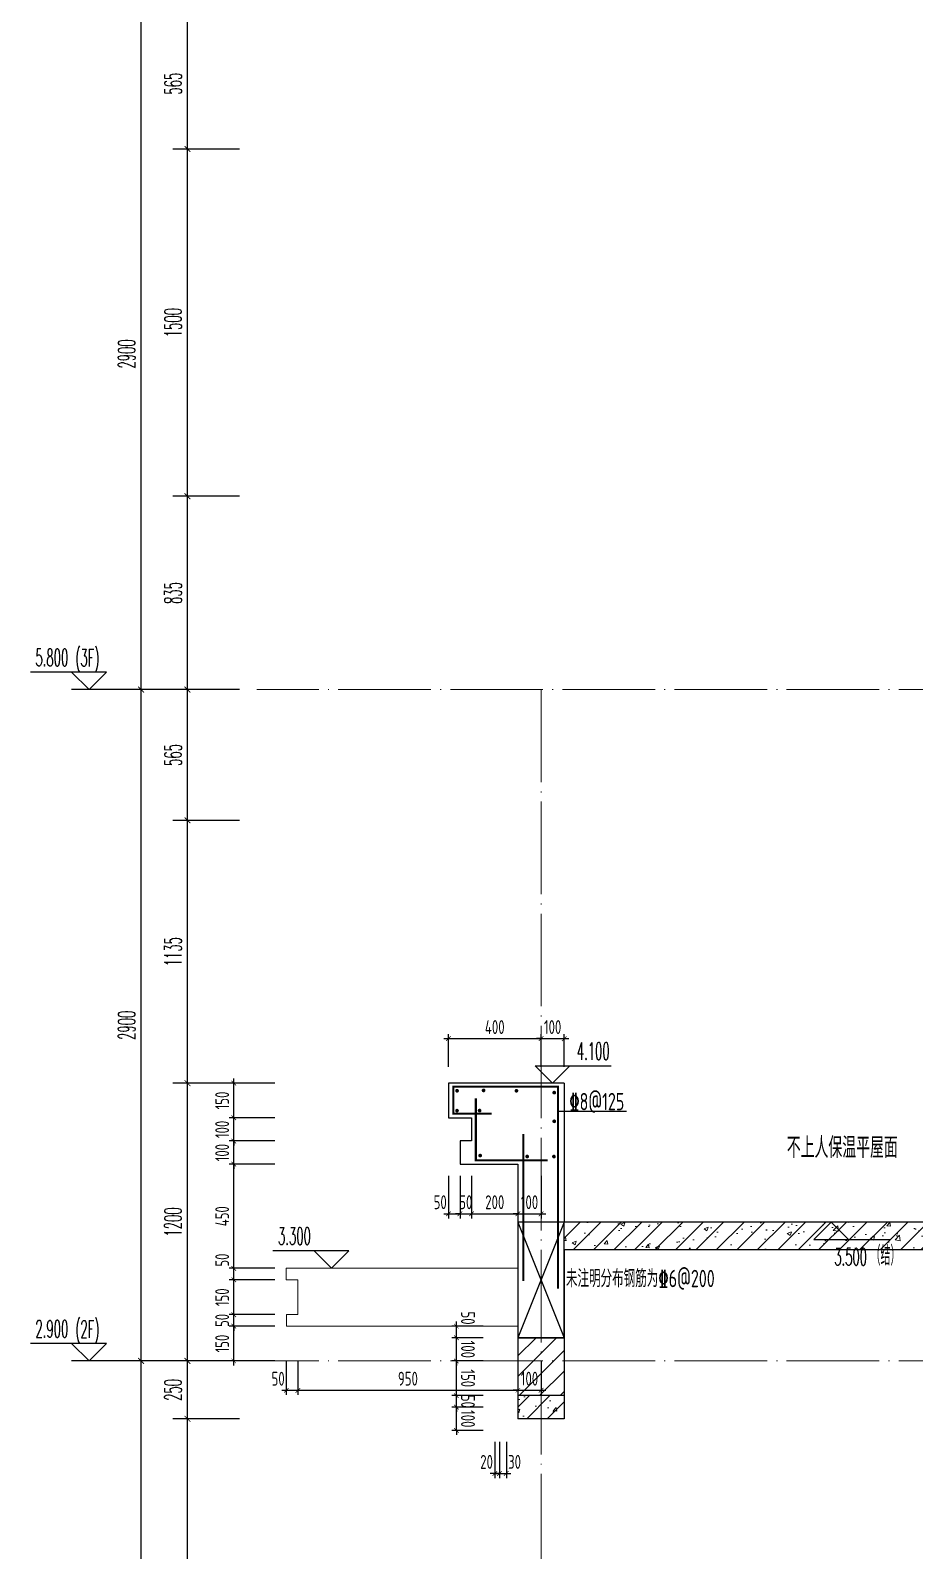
# Model space of a CAD drawing. Extents: x 826826 to 1642106, y -156213 to 399140.
# Drawn here: x 1610731 to 1614549, y 289847 to 296414 of the extents above; entities that cross this region are included whole.
import ezdxf

# ---------------------------------------------------------------- set-up
doc = ezdxf.new("R2010")
doc.units = 0
doc.header["$LTSCALE"] = 1000
doc.linetypes.add('DOTE', pattern=[2.42, 2, -0.2, 0.02, -0.2])
doc.layers.get('0').update_dxf_attribs({"linetype": 'CONTINUOUS'})
doc.layers.get('DEFPOINTS').update_dxf_attribs({"linetype": 'CONTINUOUS'})
for name, color, linetype in [('DIM', 2, 'CONTINUOUS'), ('DIM_ELEV', 3, 'CONTINUOUS'), ('PUB_DIM', 3, 'CONTINUOUS'), ('PUB_TEXT', 2, 'CONTINUOUS'), ('REIN', 6, 'CONTINUOUS'), ('S-大样-砼线', 7, 'CONTINUOUS'), ('S-引出线', 40, 'CONTINUOUS'), ('TEXT', 2, 'CONTINUOUS'), ('WALL', 5, 'CONTINUOUS')]:
    doc.layers.add(name, color=color, linetype=linetype)
for name, color, linetype, lineweight in [('DOTE', 251, 'DOTE', 9), ('PUB_HATCH', 8, 'CONTINUOUS', 9), ('立面-普通轮廓', 7, 'CONTINUOUS', 18)]:
    doc.layers.add(name, color=color, linetype=linetype, lineweight=lineweight)
doc.styles.add('_TCH_DIM', font='SIMPLEX.shx', dxfattribs={"width": 0.7, "bigfont": 'GBCBIG.shx'})
doc.styles.add('_TCH_DIM_T3', font='SIMPLEX.shx', dxfattribs={"width": 0.494118, "bigfont": 'GBCBIG.shx'})
doc.styles.add('TSSD_DIMENSION', font='Tssdeng.shx', dxfattribs={"width": 0.7, "bigfont": 'tssdchn.shx'})
doc.styles.add('TSSD_REIN', font='tssdeng.shx', dxfattribs={"width": 0.7, "height": 300, "bigfont": 'tssdchn.shx'})
doc.dimstyles.new('_TCH_ARCH&&25', dxfattribs={"dimtxt": 74.375, "dimasz": 25, "dimexe": 62.5, "dimexo": 75, "dimgap": 25, "dimtad": 1, "dimdec": 0, "dimzin": 0, "dimdsep": 46, "dimtxsty": '_TCH_DIM_T3', "dimblk": 'ARCHTICK', "dimcen": 0.09, "dimclrt": 7, "dimazin": 0, "dimtfac": 1, "dimtdec": 0, "dimtix": 1, "dimtmove": 2, "dimatfit": 3, "dimldrblk": 'ARCHTICK', "dimfxl": 0, "dimtolj": 1, "dimtzin": 0, "dimarcsym": 0})
doc.dimstyles.new('TSSD_20_20', dxfattribs={"dimtxt": 60, "dimasz": 20, "dimexe": 20, "dimexo": 50, "dimgap": 20, "dimtad": 1, "dimdec": 0, "dimzin": 0, "dimdsep": 46, "dimtxsty": 'TSSD_DIMENSION', "dimblk": 'ARCHTICK', "dimblk1": 'ARCHTICK', "dimblk2": 'ARCHTICK', "dimcen": 0, "dimdle": 20, "dimclrt": 7, "dimadec": 0, "dimazin": 0, "dimtfac": 1, "dimtdec": 0, "dimtix": 1, "dimtmove": 2, "dimatfit": 3, "dimfxl": 0, "dimtolj": 1, "dimtzin": 0, "dimarcsym": 0})
pattern_1 = [(45, (689015.794, 456209.414), (-44.194174, 44.194174), []), (50, (689015.8, 456209.41), (179.315046, -15.688034), [18.75, -206.25]), (355, (689015.8, 456209.41), (-34.687833, 188.048033), [15, -165]), (100.4514, (689030.74, 456208.1), (144.627345, 172.359886), [15.935047, -175.285528]), (46.1842, (689015.8, 456259.41), (266.81026, -41.379754), [28.125, -309.375]), (96.6356, (689038.03, 456255.97), (233.665676, 243.52947), [23.90257, -262.92825]), (351.1842, (689015.8, 456259.41), (233.66549, 243.52965), [22.5, -247.5]), (21, (689040.8, 456246.91), (149.226763, -100.654723), [18.75, -206.25]), (326, (689040.8, 456246.91), (60.828833, 181.28751), [15, -165]), (71.4514, (689053.23, 456238.53), (210.055657, 80.632624), [15.935047, -175.285528]), (37.5, (689015.794, 456209.414), (3.039964, 83.2234635), [0, -163, 0, -167.5, 0, -165.625]), (7.5, (689015.79, 456209.41), (65.767384, 98.602928), [0, -95.5, 0, -159.25, 0, -63.125]), (327.5, (688960.044, 456209.414), (133.455609, -5.638718), [0, -62.5, 0, -195, 0, -258.75]), (317.5, (688935.04, 456209.41), (145.796542, 25.026246), [0, -81.25, 0, -129.5, 0, -183.75])]

# ---------------------------------------------------------------- blocks, each defined once
blk = doc.blocks.new('_ArchTick')
at = {"color": 0, "linetype": 'ByBlock', "const_width": 0.15}
blk.add_lwpolyline([(-0.5, -0.5), (0.5, 0.5)], dxfattribs=at)
blk = doc.blocks.new('*D1409')
at = {"layer": 'DEFPOINTS', "color": 0}
for p in [(1612936.1, 292058.5), (1612536.1, 291886.4), (1612936.1, 291886.4)]:
    blk.add_point(p, dxfattribs=at)
at = {"layer": 'DIM', "color": 0, "lineweight": -2}
for p, q in [((1612516.1, 292058.5), (1612956.1, 292058.5)), ((1612536.1, 291936.4), (1612536.1, 292078.5)), ((1612936.1, 291936.4), (1612936.1, 292078.5))]:
    blk.add_line(p, q, dxfattribs=at)
at = {"layer": 'DIM', "color": 0, "lineweight": -2, "xscale": 20, "yscale": 20, "zscale": 20, "rotation": 180}
blk.add_blockref('_ArchTick', (1612536.1, 292058.5), dxfattribs=at)
at = {"layer": 'DIM', "color": 0, "lineweight": -2, "xscale": 20, "yscale": 20, "zscale": 20}
blk.add_blockref('_ArchTick', (1612936.1, 292058.5), dxfattribs=at)
at = {"layer": 'DIM', "color": 7, "insert": (1612736.1, 292108.5), "char_height": 60, "attachment_point": 5, "style": 'TSSD_DIMENSION'}
blk.add_mtext('\\A1;400', dxfattribs=at)
blk = doc.blocks.new('*D1410')
at = {"layer": 'DEFPOINTS', "color": 0}
for p in [(1613036, 292058.5), (1612936.1, 291886.4), (1613036, 291886.4)]:
    blk.add_point(p, dxfattribs=at)
at = {"layer": 'DIM', "color": 0, "lineweight": -2}
for p, q in [((1612936.1, 292058.5), (1612916.1, 292058.5)), ((1612936.1, 291936.4), (1612936.1, 292078.5)), ((1612936.1, 292058.5), (1613036, 292058.5)), ((1613036, 291936.4), (1613036, 292078.5)), ((1613036, 292058.5), (1613056, 292058.5))]:
    blk.add_line(p, q, dxfattribs=at)
at = {"layer": 'DIM', "color": 0, "lineweight": -2, "xscale": 20, "yscale": 20, "zscale": 20}
blk.add_blockref('_ArchTick', (1612936.1, 292058.5), dxfattribs=at)
at = {"layer": 'DIM', "color": 0, "lineweight": -2, "xscale": 20, "yscale": 20, "zscale": 20, "rotation": 180}
blk.add_blockref('_ArchTick', (1613036, 292058.5), dxfattribs=at)
at = {"layer": 'DIM', "color": 7, "insert": (1612986, 292108.5), "char_height": 60, "attachment_point": 5, "style": 'TSSD_DIMENSION'}
blk.add_mtext('\\A1;100', dxfattribs=at)
blk = doc.blocks.new('*D1411')
at = {"layer": 'DEFPOINTS', "color": 0}
for p in [(1612736.3, 290366.4), (1612756.2, 290366.4), (1612756.2, 290180.2)]:
    blk.add_point(p, dxfattribs=at)
at = {"layer": 'DIM', "color": 0, "lineweight": -2}
for p, q in [((1612736.3, 290316.4), (1612736.3, 290160.2)), ((1612756.2, 290316.4), (1612756.2, 290160.2)), ((1612736.3, 290180.2), (1612716.3, 290180.2)), ((1612736.3, 290180.2), (1612756.2, 290180.2)), ((1612756.2, 290180.2), (1612776.2, 290180.2))]:
    blk.add_line(p, q, dxfattribs=at)
at = {"layer": 'DIM', "color": 0, "lineweight": -2, "xscale": 20, "yscale": 20, "zscale": 20}
blk.add_blockref('_ArchTick', (1612736.3, 290180.2), dxfattribs=at)
at = {"layer": 'DIM', "color": 0, "lineweight": -2, "xscale": 20, "yscale": 20, "zscale": 20, "rotation": 180}
blk.add_blockref('_ArchTick', (1612756.2, 290180.2), dxfattribs=at)
at = {"layer": 'DIM', "color": 7, "insert": (1612700.9, 290230.2), "char_height": 60, "attachment_point": 5, "style": 'TSSD_DIMENSION'}
blk.add_mtext('\\A1;20', dxfattribs=at)
blk = doc.blocks.new('*D1412')
at = {"layer": 'DEFPOINTS', "color": 0}
for p in [(1612756.2, 290366.4), (1612786.1, 290366.4), (1612786.1, 290180.2)]:
    blk.add_point(p, dxfattribs=at)
at = {"layer": 'DIM', "color": 0, "lineweight": -2}
for p, q in [((1612756.2, 290316.4), (1612756.2, 290160.2)), ((1612786.1, 290316.4), (1612786.1, 290160.2)), ((1612756.2, 290180.2), (1612736.2, 290180.2)), ((1612756.2, 290180.2), (1612786.1, 290180.2)), ((1612786.1, 290180.2), (1612806.1, 290180.2))]:
    blk.add_line(p, q, dxfattribs=at)
at = {"layer": 'DIM', "color": 0, "lineweight": -2, "xscale": 20, "yscale": 20, "zscale": 20}
blk.add_blockref('_ArchTick', (1612756.2, 290180.2), dxfattribs=at)
at = {"layer": 'DIM', "color": 0, "lineweight": -2, "xscale": 20, "yscale": 20, "zscale": 20, "rotation": 180}
blk.add_blockref('_ArchTick', (1612786.1, 290180.2), dxfattribs=at)
at = {"layer": 'DIM', "color": 7, "insert": (1612821.6, 290230.2), "char_height": 60, "attachment_point": 5, "style": 'TSSD_DIMENSION'}
blk.add_mtext('\\A1;30', dxfattribs=at)
blk = doc.blocks.new('*D1413')
at = {"layer": 'DEFPOINTS', "color": 0}
for p in [(1611836.1, 290716.2), (1611886.1, 290716.2), (1611886.1, 290539.5)]:
    blk.add_point(p, dxfattribs=at)
at = {"layer": 'DIM', "color": 0, "lineweight": -2}
for p, q in [((1611836.1, 290666.2), (1611836.1, 290519.5)), ((1611886.1, 290666.2), (1611886.1, 290519.5)), ((1611816.1, 290539.5), (1611906.1, 290539.5))]:
    blk.add_line(p, q, dxfattribs=at)
at = {"layer": 'DIM', "color": 0, "lineweight": -2, "xscale": 20, "yscale": 20, "zscale": 20}
for p, rotation in [((1611836.1, 290539.5), 180.0082805804116), ((1611886.1, 290539.5), 0.008280580411604534)]:
    blk.add_blockref('_ArchTick', p, dxfattribs=dict(at, rotation=rotation))
at = {"layer": 'DIM', "color": 7, "insert": (1611800.7, 290589.5), "char_height": 60, "attachment_point": 5, "rotation": 0.00828, "style": 'TSSD_DIMENSION'}
blk.add_mtext('\\A1;50', dxfattribs=at)
blk = doc.blocks.new('*D1414')
at = {"layer": 'DEFPOINTS', "color": 0}
for p in [(1611886.1, 290716.2), (1612836.1, 290716.4), (1612836.1, 290539.7)]:
    blk.add_point(p, dxfattribs=at)
at = {"layer": 'DIM', "color": 0, "lineweight": -2}
for p, q in [((1611886.1, 290666.2), (1611886.1, 290519.5)), ((1612836.1, 290666.4), (1612836.1, 290519.7)), ((1611866.1, 290539.5), (1612856.1, 290539.7))]:
    blk.add_line(p, q, dxfattribs=at)
at = {"layer": 'DIM', "color": 0, "lineweight": -2, "xscale": 20, "yscale": 20, "zscale": 20}
for p, rotation in [((1611886.1, 290539.5), 180.0082805803405), ((1612836.1, 290539.7), 0.00828058034047461)]:
    blk.add_blockref('_ArchTick', p, dxfattribs=dict(at, rotation=rotation))
at = {"layer": 'DIM', "color": 7, "insert": (1612361.1, 290589.6), "char_height": 60, "attachment_point": 5, "rotation": 0.00828, "style": 'TSSD_DIMENSION'}
blk.add_mtext('\\A1;950', dxfattribs=at)
blk = doc.blocks.new('*D1415')
at = {"layer": 'DEFPOINTS', "color": 0}
for p in [(1612836.1, 290716.4), (1612936.1, 290716.4), (1612936.2, 290539.7)]:
    blk.add_point(p, dxfattribs=at)
at = {"layer": 'DIM', "color": 0, "lineweight": -2}
for p, q in [((1612836.1, 290666.4), (1612836.1, 290519.7)), ((1612936.2, 290666.4), (1612936.2, 290519.7)), ((1612836.1, 290539.7), (1612816.1, 290539.7)), ((1612836.1, 290539.7), (1612936.2, 290539.7)), ((1612936.2, 290539.7), (1612956.2, 290539.7))]:
    blk.add_line(p, q, dxfattribs=at)
at = {"layer": 'DIM', "color": 0, "lineweight": -2, "xscale": 20, "yscale": 20, "zscale": 20}
for p, rotation in [((1612836.1, 290539.7), 0.008280580314474761), ((1612936.2, 290539.7), 180.0082805803145)]:
    blk.add_blockref('_ArchTick', p, dxfattribs=dict(at, rotation=rotation))
at = {"layer": 'DIM', "color": 7, "insert": (1612886.1, 290589.7), "char_height": 60, "attachment_point": 5, "rotation": 0.00828, "style": 'TSSD_DIMENSION'}
blk.add_mtext('\\A1;100', dxfattribs=at)
blk = doc.blocks.new('*D1416')
at = {"layer": 'DEFPOINTS', "color": 0}
for p in [(1612570.4, 290466.5), (1612736.3, 290466.5), (1612736.3, 290366.4)]:
    blk.add_point(p, dxfattribs=at)
at = {"layer": 'DIM', "color": 0, "lineweight": -2}
for p, q in [((1612686.3, 290466.5), (1612550.4, 290466.5)), ((1612570.4, 290466.5), (1612570.4, 290486.5)), ((1612570.4, 290366.4), (1612570.4, 290466.5)), ((1612686.3, 290366.4), (1612550.4, 290366.4)), ((1612570.4, 290366.4), (1612570.4, 290346.4))]:
    blk.add_line(p, q, dxfattribs=at)
at = {"layer": 'DIM', "color": 0, "lineweight": -2, "xscale": 20, "yscale": 20, "zscale": 20}
for p, rotation in [((1612570.4, 290466.5), 270.0005033489771), ((1612570.4, 290366.4), 90.00050334897705)]:
    blk.add_blockref('_ArchTick', p, dxfattribs=dict(at, rotation=rotation))
at = {"layer": 'DIM', "color": 7, "insert": (1612620.4, 290416.4), "char_height": 60, "attachment_point": 5, "rotation": 270.0005, "style": 'TSSD_DIMENSION'}
blk.add_mtext('\\A1;100', dxfattribs=at)
blk = doc.blocks.new('*D1417')
at = {"layer": 'DEFPOINTS', "color": 0}
for p in [(1612570.4, 290516.5), (1612736.3, 290516.5), (1612736.3, 290466.5)]:
    blk.add_point(p, dxfattribs=at)
at = {"layer": 'DIM', "color": 0, "lineweight": -2}
for p, q in [((1612570.4, 290516.5), (1612570.4, 290536.5)), ((1612686.3, 290516.5), (1612550.4, 290516.5)), ((1612686.3, 290466.5), (1612550.4, 290466.5)), ((1612570.4, 290466.5), (1612570.4, 290516.5)), ((1612570.4, 290466.5), (1612570.4, 290446.5))]:
    blk.add_line(p, q, dxfattribs=at)
at = {"layer": 'DIM', "color": 0, "lineweight": -2, "xscale": 20, "yscale": 20, "zscale": 20}
for p, rotation in [((1612570.4, 290516.5), 270.0005033493042), ((1612570.4, 290466.5), 90.00050334930422)]:
    blk.add_blockref('_ArchTick', p, dxfattribs=dict(at, rotation=rotation))
at = {"layer": 'DIM', "color": 7, "insert": (1612620.4, 290491.5), "char_height": 60, "attachment_point": 5, "rotation": 270.0005, "style": 'TSSD_DIMENSION'}
blk.add_mtext('\\A1;50', dxfattribs=at)
blk = doc.blocks.new('*D1418')
at = {"layer": 'DEFPOINTS', "color": 0}
for p in [(1612570.4, 290666.4), (1612736.3, 290666.4), (1612736.3, 290516.5)]:
    blk.add_point(p, dxfattribs=at)
at = {"layer": 'DIM', "color": 0, "lineweight": -2}
for p, q in [((1612686.3, 290666.4), (1612550.4, 290666.4)), ((1612570.4, 290496.5), (1612570.4, 290686.4)), ((1612686.3, 290516.5), (1612550.4, 290516.5))]:
    blk.add_line(p, q, dxfattribs=at)
at = {"layer": 'DIM', "color": 0, "lineweight": -2, "xscale": 20, "yscale": 20, "zscale": 20}
for p, rotation in [((1612570.4, 290666.4), 90.00050334894749), ((1612570.4, 290516.5), 270.0005033489475)]:
    blk.add_blockref('_ArchTick', p, dxfattribs=dict(at, rotation=rotation))
at = {"layer": 'DIM', "color": 7, "insert": (1612620.4, 290591.4), "char_height": 60, "attachment_point": 5, "rotation": 270.0005, "style": 'TSSD_DIMENSION'}
blk.add_mtext('\\A1;150', dxfattribs=at)
blk = doc.blocks.new('*D1419')
at = {"layer": 'DEFPOINTS', "color": 0}
for p in [(1612570.4, 290766.5), (1612736.3, 290766.5), (1612736.3, 290666.4)]:
    blk.add_point(p, dxfattribs=at)
at = {"layer": 'DIM', "color": 0, "lineweight": -2}
for p, q in [((1612570.4, 290766.5), (1612570.4, 290786.5)), ((1612686.3, 290766.5), (1612550.4, 290766.5)), ((1612570.4, 290666.4), (1612570.4, 290766.5)), ((1612686.3, 290666.4), (1612550.4, 290666.4)), ((1612570.4, 290666.4), (1612570.4, 290646.4))]:
    blk.add_line(p, q, dxfattribs=at)
at = {"layer": 'DIM', "color": 0, "lineweight": -2, "xscale": 20, "yscale": 20, "zscale": 20}
for p, rotation in [((1612570.4, 290766.5), 270.0005033490628), ((1612570.4, 290666.4), 90.00050334906281)]:
    blk.add_blockref('_ArchTick', p, dxfattribs=dict(at, rotation=rotation))
at = {"layer": 'DIM', "color": 7, "insert": (1612620.4, 290716.4), "char_height": 60, "attachment_point": 5, "rotation": 270.0005, "style": 'TSSD_DIMENSION'}
blk.add_mtext('\\A1;100', dxfattribs=at)
blk = doc.blocks.new('*D1420')
at = {"layer": 'DEFPOINTS', "color": 0}
for p in [(1612570.4, 290816.3), (1612736.3, 290816.3), (1612736.3, 290766.5)]:
    blk.add_point(p, dxfattribs=at)
at = {"layer": 'DIM', "color": 0, "lineweight": -2}
for p, q in [((1612686.3, 290816.3), (1612550.4, 290816.3)), ((1612570.4, 290746.5), (1612570.4, 290836.3)), ((1612686.3, 290766.5), (1612550.4, 290766.5))]:
    blk.add_line(p, q, dxfattribs=at)
at = {"layer": 'DIM', "color": 0, "lineweight": -2, "xscale": 20, "yscale": 20, "zscale": 20}
for p, rotation in [((1612570.4, 290816.3), 90.00050334881757), ((1612570.4, 290766.5), 270.0005033488176)]:
    blk.add_blockref('_ArchTick', p, dxfattribs=dict(at, rotation=rotation))
at = {"layer": 'DIM', "color": 7, "insert": (1612620.4, 290851.7), "char_height": 60, "attachment_point": 5, "rotation": 270.0005, "style": 'TSSD_DIMENSION'}
blk.add_mtext('\\A1;50', dxfattribs=at)
blk = doc.blocks.new('*D1421')
at = {"layer": 'DEFPOINTS', "color": 0}
for p in [(1612536.1, 291516.4), (1612586.1, 291516.4), (1612586.1, 291301.9)]:
    blk.add_point(p, dxfattribs=at)
at = {"layer": 'DIM', "color": 0, "lineweight": -2}
for p, q in [((1612536.1, 291466.4), (1612536.1, 291281.9)), ((1612586.1, 291466.4), (1612586.1, 291281.9)), ((1612516.1, 291301.9), (1612606.1, 291301.9))]:
    blk.add_line(p, q, dxfattribs=at)
at = {"layer": 'DIM', "color": 0, "lineweight": -2, "xscale": 20, "yscale": 20, "zscale": 20, "rotation": 180}
blk.add_blockref('_ArchTick', (1612536.1, 291301.9), dxfattribs=at)
at = {"layer": 'DIM', "color": 0, "lineweight": -2, "xscale": 20, "yscale": 20, "zscale": 20}
blk.add_blockref('_ArchTick', (1612586.1, 291301.9), dxfattribs=at)
at = {"layer": 'DIM', "color": 7, "insert": (1612500.6, 291351.9), "char_height": 60, "attachment_point": 5, "style": 'TSSD_DIMENSION'}
blk.add_mtext('\\A1;50', dxfattribs=at)
blk = doc.blocks.new('*D1422')
at = {"layer": 'DEFPOINTS', "color": 0}
for p in [(1612586.1, 291516.4), (1612636.1, 291516.4), (1612636.1, 291301.9)]:
    blk.add_point(p, dxfattribs=at)
at = {"layer": 'DIM', "color": 0, "lineweight": -2}
for p, q in [((1612586.1, 291466.4), (1612586.1, 291281.9)), ((1612636.1, 291466.4), (1612636.1, 291281.9)), ((1612586.1, 291301.9), (1612566.1, 291301.9)), ((1612586.1, 291301.9), (1612636.1, 291301.9)), ((1612636.1, 291301.9), (1612656.1, 291301.9))]:
    blk.add_line(p, q, dxfattribs=at)
at = {"layer": 'DIM', "color": 0, "lineweight": -2, "xscale": 20, "yscale": 20, "zscale": 20}
blk.add_blockref('_ArchTick', (1612586.1, 291301.9), dxfattribs=at)
at = {"layer": 'DIM', "color": 0, "lineweight": -2, "xscale": 20, "yscale": 20, "zscale": 20, "rotation": 180}
blk.add_blockref('_ArchTick', (1612636.1, 291301.9), dxfattribs=at)
at = {"layer": 'DIM', "color": 7, "insert": (1612611.1, 291351.9), "char_height": 60, "attachment_point": 5, "style": 'TSSD_DIMENSION'}
blk.add_mtext('\\A1;50', dxfattribs=at)
blk = doc.blocks.new('*D1423')
at = {"layer": 'DEFPOINTS', "color": 0}
for p in [(1612636.1, 291516.4), (1612836.1, 291516.4), (1612836.1, 291301.9)]:
    blk.add_point(p, dxfattribs=at)
at = {"layer": 'DIM', "color": 0, "lineweight": -2}
for p, q in [((1612636.1, 291466.4), (1612636.1, 291281.9)), ((1612836.1, 291466.4), (1612836.1, 291281.9)), ((1612616.1, 291301.9), (1612856.1, 291301.9))]:
    blk.add_line(p, q, dxfattribs=at)
at = {"layer": 'DIM', "color": 0, "lineweight": -2, "xscale": 20, "yscale": 20, "zscale": 20, "rotation": 180}
blk.add_blockref('_ArchTick', (1612636.1, 291301.9), dxfattribs=at)
at = {"layer": 'DIM', "color": 0, "lineweight": -2, "xscale": 20, "yscale": 20, "zscale": 20}
blk.add_blockref('_ArchTick', (1612836.1, 291301.9), dxfattribs=at)
at = {"layer": 'DIM', "color": 7, "insert": (1612736.1, 291351.9), "char_height": 60, "attachment_point": 5, "style": 'TSSD_DIMENSION'}
blk.add_mtext('\\A1;200', dxfattribs=at)
blk = doc.blocks.new('*D1424')
at = {"layer": 'DEFPOINTS', "color": 0}
for p in [(1612836.1, 291516.4), (1612936.1, 291516.4), (1612936.1, 291301.9)]:
    blk.add_point(p, dxfattribs=at)
at = {"layer": 'DIM', "color": 0, "lineweight": -2}
for p, q in [((1612836.1, 291466.4), (1612836.1, 291281.9)), ((1612936.1, 291466.4), (1612936.1, 291281.9)), ((1612836.1, 291301.9), (1612816.1, 291301.9)), ((1612836.1, 291301.9), (1612936.1, 291301.9)), ((1612936.1, 291301.9), (1612956.1, 291301.9))]:
    blk.add_line(p, q, dxfattribs=at)
at = {"layer": 'DIM', "color": 0, "lineweight": -2, "xscale": 20, "yscale": 20, "zscale": 20}
blk.add_blockref('_ArchTick', (1612836.1, 291301.9), dxfattribs=at)
at = {"layer": 'DIM', "color": 0, "lineweight": -2, "xscale": 20, "yscale": 20, "zscale": 20, "rotation": 180}
blk.add_blockref('_ArchTick', (1612936.1, 291301.9), dxfattribs=at)
at = {"layer": 'DIM', "color": 7, "insert": (1612886.1, 291351.9), "char_height": 60, "attachment_point": 5, "style": 'TSSD_DIMENSION'}
blk.add_mtext('\\A1;100', dxfattribs=at)
blk = doc.blocks.new('*D1425')
at = {"layer": 'DEFPOINTS', "color": 0}
for p in [(1611609.1, 290816.4), (1611836.1, 290816.4), (1611836.1, 290666.4)]:
    blk.add_point(p, dxfattribs=at)
at = {"layer": 'DIM', "color": 0, "lineweight": -2}
for p, q in [((1611786.1, 290816.4), (1611589.1, 290816.4)), ((1611609.1, 290646.4), (1611609.1, 290836.4)), ((1611786.1, 290666.4), (1611589.1, 290666.4))]:
    blk.add_line(p, q, dxfattribs=at)
at = {"layer": 'DIM', "color": 0, "lineweight": -2, "xscale": 20, "yscale": 20, "zscale": 20}
for p, rotation in [((1611609.1, 290816.4), 90), ((1611609.1, 290666.4), 270)]:
    blk.add_blockref('_ArchTick', p, dxfattribs=dict(at, rotation=rotation))
at = {"layer": 'DIM', "color": 7, "insert": (1611559.1, 290741.4), "char_height": 60, "attachment_point": 5, "rotation": 90, "style": 'TSSD_DIMENSION'}
blk.add_mtext('\\A1;150', dxfattribs=at)
blk = doc.blocks.new('*D1426')
at = {"layer": 'DEFPOINTS', "color": 0}
for p in [(1611609.1, 290866.4), (1611836.1, 290866.4), (1611836.1, 290816.4)]:
    blk.add_point(p, dxfattribs=at)
at = {"layer": 'DIM', "color": 0, "lineweight": -2}
for p, q in [((1611786.1, 290866.4), (1611589.1, 290866.4)), ((1611609.1, 290866.4), (1611609.1, 290886.4)), ((1611609.1, 290816.4), (1611609.1, 290866.4)), ((1611786.1, 290816.4), (1611589.1, 290816.4)), ((1611609.1, 290816.4), (1611609.1, 290796.4))]:
    blk.add_line(p, q, dxfattribs=at)
at = {"layer": 'DIM', "color": 0, "lineweight": -2, "xscale": 20, "yscale": 20, "zscale": 20}
for p, rotation in [((1611609.1, 290866.4), 270), ((1611609.1, 290816.4), 90)]:
    blk.add_blockref('_ArchTick', p, dxfattribs=dict(at, rotation=rotation))
at = {"layer": 'DIM', "color": 7, "insert": (1611559.1, 290841.4), "char_height": 60, "attachment_point": 5, "rotation": 90, "style": 'TSSD_DIMENSION'}
blk.add_mtext('\\A1;50', dxfattribs=at)
blk = doc.blocks.new('*D1427')
at = {"layer": 'DEFPOINTS', "color": 0}
for p in [(1611609.1, 291016.4), (1611836.1, 291016.4), (1611836.1, 290866.4)]:
    blk.add_point(p, dxfattribs=at)
at = {"layer": 'DIM', "color": 0, "lineweight": -2}
for p, q in [((1611786.1, 291016.4), (1611589.1, 291016.4)), ((1611609.1, 290846.4), (1611609.1, 291036.4)), ((1611786.1, 290866.4), (1611589.1, 290866.4))]:
    blk.add_line(p, q, dxfattribs=at)
at = {"layer": 'DIM', "color": 0, "lineweight": -2, "xscale": 20, "yscale": 20, "zscale": 20}
for p, rotation in [((1611609.1, 291016.4), 90), ((1611609.1, 290866.4), 270)]:
    blk.add_blockref('_ArchTick', p, dxfattribs=dict(at, rotation=rotation))
at = {"layer": 'DIM', "color": 7, "insert": (1611559.1, 290941.4), "char_height": 60, "attachment_point": 5, "rotation": 90, "style": 'TSSD_DIMENSION'}
blk.add_mtext('\\A1;150', dxfattribs=at)
blk = doc.blocks.new('*D1428')
at = {"layer": 'DEFPOINTS', "color": 0}
for p in [(1611609.1, 291066.4), (1611836.1, 291066.4), (1611836.1, 291016.4)]:
    blk.add_point(p, dxfattribs=at)
at = {"layer": 'DIM', "color": 0, "lineweight": -2}
for p, q in [((1611786.1, 291066.4), (1611589.1, 291066.4)), ((1611609.1, 290996.4), (1611609.1, 291086.4)), ((1611786.1, 291016.4), (1611589.1, 291016.4))]:
    blk.add_line(p, q, dxfattribs=at)
at = {"layer": 'DIM', "color": 0, "lineweight": -2, "xscale": 20, "yscale": 20, "zscale": 20}
for p, rotation in [((1611609.1, 291066.4), 90), ((1611609.1, 291016.4), 270)]:
    blk.add_blockref('_ArchTick', p, dxfattribs=dict(at, rotation=rotation))
at = {"layer": 'DIM', "color": 7, "insert": (1611559.1, 291101.9), "char_height": 60, "attachment_point": 5, "rotation": 90, "style": 'TSSD_DIMENSION'}
blk.add_mtext('\\A1;50', dxfattribs=at)
blk = doc.blocks.new('*D1429')
at = {"layer": 'DEFPOINTS', "color": 0}
for p in [(1611609.1, 291516.4), (1611836.1, 291516.4), (1611836.1, 291066.4)]:
    blk.add_point(p, dxfattribs=at)
at = {"layer": 'DIM', "color": 0, "lineweight": -2}
for p, q in [((1611786.1, 291516.4), (1611589.1, 291516.4)), ((1611609.1, 291046.4), (1611609.1, 291536.4)), ((1611786.1, 291066.4), (1611589.1, 291066.4))]:
    blk.add_line(p, q, dxfattribs=at)
at = {"layer": 'DIM', "color": 0, "lineweight": -2, "xscale": 20, "yscale": 20, "zscale": 20}
for p, rotation in [((1611609.1, 291516.4), 90), ((1611609.1, 291066.4), 270)]:
    blk.add_blockref('_ArchTick', p, dxfattribs=dict(at, rotation=rotation))
at = {"layer": 'DIM', "color": 7, "insert": (1611559.1, 291291.4), "char_height": 60, "attachment_point": 5, "rotation": 90, "style": 'TSSD_DIMENSION'}
blk.add_mtext('\\A1;450', dxfattribs=at)
blk = doc.blocks.new('*D1430')
at = {"layer": 'DEFPOINTS', "color": 0}
for p in [(1611609.1, 291616.4), (1611836.1, 291616.4), (1611836.1, 291516.4)]:
    blk.add_point(p, dxfattribs=at)
at = {"layer": 'DIM', "color": 0, "lineweight": -2}
for p, q in [((1611609.1, 291616.4), (1611609.1, 291636.4)), ((1611786.1, 291616.4), (1611589.1, 291616.4)), ((1611609.1, 291516.4), (1611609.1, 291616.4)), ((1611786.1, 291516.4), (1611589.1, 291516.4)), ((1611609.1, 291516.4), (1611609.1, 291496.4))]:
    blk.add_line(p, q, dxfattribs=at)
at = {"layer": 'DIM', "color": 0, "lineweight": -2, "xscale": 20, "yscale": 20, "zscale": 20}
for p, rotation in [((1611609.1, 291616.4), 270), ((1611609.1, 291516.4), 90)]:
    blk.add_blockref('_ArchTick', p, dxfattribs=dict(at, rotation=rotation))
at = {"layer": 'DIM', "color": 7, "insert": (1611559.1, 291566.4), "char_height": 60, "attachment_point": 5, "rotation": 90, "style": 'TSSD_DIMENSION'}
blk.add_mtext('\\A1;100', dxfattribs=at)
blk = doc.blocks.new('*D1431')
at = {"layer": 'DEFPOINTS', "color": 0}
for p in [(1611609.1, 291716.4), (1611836.1, 291716.4), (1611836.1, 291616.4)]:
    blk.add_point(p, dxfattribs=at)
at = {"layer": 'DIM', "color": 0, "lineweight": -2}
for p, q in [((1611786.1, 291716.4), (1611589.1, 291716.4)), ((1611609.1, 291716.4), (1611609.1, 291736.4)), ((1611609.1, 291616.4), (1611609.1, 291716.4)), ((1611786.1, 291616.4), (1611589.1, 291616.4)), ((1611609.1, 291616.4), (1611609.1, 291596.4))]:
    blk.add_line(p, q, dxfattribs=at)
at = {"layer": 'DIM', "color": 0, "lineweight": -2, "xscale": 20, "yscale": 20, "zscale": 20}
for p, rotation in [((1611609.1, 291716.4), 270), ((1611609.1, 291616.4), 90)]:
    blk.add_blockref('_ArchTick', p, dxfattribs=dict(at, rotation=rotation))
at = {"layer": 'DIM', "color": 7, "insert": (1611559.1, 291666.4), "char_height": 60, "attachment_point": 5, "rotation": 90, "style": 'TSSD_DIMENSION'}
blk.add_mtext('\\A1;100', dxfattribs=at)
blk = doc.blocks.new('*D1432')
at = {"layer": 'DEFPOINTS', "color": 0}
for p in [(1611609.1, 291866.4), (1611836.1, 291866.4), (1611836.1, 291716.4)]:
    blk.add_point(p, dxfattribs=at)
at = {"layer": 'DIM', "color": 0, "lineweight": -2}
for p, q in [((1611786.1, 291866.4), (1611589.1, 291866.4)), ((1611609.1, 291696.4), (1611609.1, 291886.4)), ((1611786.1, 291716.4), (1611589.1, 291716.4))]:
    blk.add_line(p, q, dxfattribs=at)
at = {"layer": 'DIM', "color": 0, "lineweight": -2, "xscale": 20, "yscale": 20, "zscale": 20}
for p, rotation in [((1611609.1, 291866.4), 90), ((1611609.1, 291716.4), 270)]:
    blk.add_blockref('_ArchTick', p, dxfattribs=dict(at, rotation=rotation))
at = {"layer": 'DIM', "color": 7, "insert": (1611559.1, 291791.4), "char_height": 60, "attachment_point": 5, "rotation": 90, "style": 'TSSD_DIMENSION'}
blk.add_mtext('\\A1;150', dxfattribs=at)
blk = doc.blocks.new('*D1448')
at = {"layer": 'DEFPOINTS', "color": 0}
for p in [(1611409.1, 290416.4), (1611709.1, 290416.4), (1611709.1, 287766.4)]:
    blk.add_point(p, dxfattribs=at)
at = {"layer": 'PUB_DIM', "color": 0, "lineweight": -2}
for p, q in [((1611634.1, 290416.4), (1611346.6, 290416.4)), ((1611409.1, 287766.4), (1611409.1, 290416.4)), ((1611634.1, 287766.4), (1611346.6, 287766.4))]:
    blk.add_line(p, q, dxfattribs=at)
at = {"layer": 'PUB_DIM', "color": 0, "lineweight": -2, "xscale": 25, "yscale": 25, "zscale": 25}
for p, rotation in [((1611409.1, 290416.4), 90), ((1611409.1, 287766.4), 270)]:
    blk.add_blockref('_ArchTick', p, dxfattribs=dict(at, rotation=rotation))
at = {"layer": 'PUB_DIM', "color": 7, "insert": (1611346.9, 289091.4), "char_height": 74.38, "attachment_point": 5, "rotation": 90, "style": '_TCH_DIM_T3'}
blk.add_mtext('\\A1;2650', dxfattribs=at)
blk = doc.blocks.new('*D1449')
at = {"layer": 'DEFPOINTS', "color": 0}
for p in [(1611409.1, 290666.4), (1611709.1, 290666.4), (1611709.1, 290416.4)]:
    blk.add_point(p, dxfattribs=at)
at = {"layer": 'PUB_DIM', "color": 0, "lineweight": -2}
for p, q in [((1611634.1, 290666.4), (1611346.6, 290666.4)), ((1611409.1, 290416.4), (1611409.1, 290666.4)), ((1611634.1, 290416.4), (1611346.6, 290416.4))]:
    blk.add_line(p, q, dxfattribs=at)
at = {"layer": 'PUB_DIM', "color": 0, "lineweight": -2, "xscale": 25, "yscale": 25, "zscale": 25}
for p, rotation in [((1611409.1, 290666.4), 90), ((1611409.1, 290416.4), 270)]:
    blk.add_blockref('_ArchTick', p, dxfattribs=dict(at, rotation=rotation))
at = {"layer": 'PUB_DIM', "color": 7, "insert": (1611346.9, 290541.4), "char_height": 74.38, "attachment_point": 5, "rotation": 90, "style": '_TCH_DIM_T3'}
blk.add_mtext('\\A1;250', dxfattribs=at)
blk = doc.blocks.new('*D1450')
at = {"layer": 'DEFPOINTS', "color": 0}
for p in [(1611409.1, 291866.4), (1611709.1, 291866.4), (1611709.1, 290666.4)]:
    blk.add_point(p, dxfattribs=at)
at = {"layer": 'PUB_DIM', "color": 0, "lineweight": -2}
for p, q in [((1611634.1, 291866.4), (1611346.6, 291866.4)), ((1611409.1, 290666.4), (1611409.1, 291866.4)), ((1611634.1, 290666.4), (1611346.6, 290666.4))]:
    blk.add_line(p, q, dxfattribs=at)
at = {"layer": 'PUB_DIM', "color": 0, "lineweight": -2, "xscale": 25, "yscale": 25, "zscale": 25}
for p, rotation in [((1611409.1, 291866.4), 90), ((1611409.1, 290666.4), 270)]:
    blk.add_blockref('_ArchTick', p, dxfattribs=dict(at, rotation=rotation))
at = {"layer": 'PUB_DIM', "color": 7, "insert": (1611346.9, 291266.4), "char_height": 74.38, "attachment_point": 5, "rotation": 90, "style": '_TCH_DIM_T3'}
blk.add_mtext('\\A1;1200', dxfattribs=at)
blk = doc.blocks.new('*D1451')
at = {"layer": 'DEFPOINTS', "color": 0}
for p in [(1611409.1, 293001.4), (1611709.1, 293001.4), (1611709.1, 291866.4)]:
    blk.add_point(p, dxfattribs=at)
at = {"layer": 'PUB_DIM', "color": 0, "lineweight": -2}
for p, q in [((1611634.1, 293001.4), (1611346.6, 293001.4)), ((1611409.1, 291866.4), (1611409.1, 293001.4)), ((1611634.1, 291866.4), (1611346.6, 291866.4))]:
    blk.add_line(p, q, dxfattribs=at)
at = {"layer": 'PUB_DIM', "color": 0, "lineweight": -2, "xscale": 25, "yscale": 25, "zscale": 25}
for p, rotation in [((1611409.1, 293001.4), 90), ((1611409.1, 291866.4), 270)]:
    blk.add_blockref('_ArchTick', p, dxfattribs=dict(at, rotation=rotation))
at = {"layer": 'PUB_DIM', "color": 7, "insert": (1611346.9, 292433.9), "char_height": 74.38, "attachment_point": 5, "rotation": 90, "style": '_TCH_DIM_T3'}
blk.add_mtext('\\A1;1135', dxfattribs=at)
blk = doc.blocks.new('*D1452')
at = {"layer": 'DEFPOINTS', "color": 0}
for p in [(1611409.1, 293566.4), (1611709.1, 293566.4), (1611709.1, 293001.4)]:
    blk.add_point(p, dxfattribs=at)
at = {"layer": 'PUB_DIM', "color": 0, "lineweight": -2}
for p, q in [((1611634.1, 293566.4), (1611346.6, 293566.4)), ((1611409.1, 293001.4), (1611409.1, 293566.4)), ((1611634.1, 293001.4), (1611346.6, 293001.4))]:
    blk.add_line(p, q, dxfattribs=at)
at = {"layer": 'PUB_DIM', "color": 0, "lineweight": -2, "xscale": 25, "yscale": 25, "zscale": 25}
for p, rotation in [((1611409.1, 293566.4), 90), ((1611409.1, 293001.4), 270)]:
    blk.add_blockref('_ArchTick', p, dxfattribs=dict(at, rotation=rotation))
at = {"layer": 'PUB_DIM', "color": 7, "insert": (1611346.9, 293283.9), "char_height": 74.38, "attachment_point": 5, "rotation": 90, "style": '_TCH_DIM_T3'}
blk.add_mtext('\\A1;565', dxfattribs=at)
blk = doc.blocks.new('*D1453')
at = {"layer": 'DEFPOINTS', "color": 0}
for p in [(1611409.1, 294401.4), (1611709.1, 294401.4), (1611709.1, 293566.4)]:
    blk.add_point(p, dxfattribs=at)
at = {"layer": 'PUB_DIM', "color": 0, "lineweight": -2}
for p, q in [((1611634.1, 294401.4), (1611346.6, 294401.4)), ((1611409.1, 293566.4), (1611409.1, 294401.4)), ((1611634.1, 293566.4), (1611346.6, 293566.4))]:
    blk.add_line(p, q, dxfattribs=at)
at = {"layer": 'PUB_DIM', "color": 0, "lineweight": -2, "xscale": 25, "yscale": 25, "zscale": 25}
for p, rotation in [((1611409.1, 294401.4), 90), ((1611409.1, 293566.4), 270)]:
    blk.add_blockref('_ArchTick', p, dxfattribs=dict(at, rotation=rotation))
at = {"layer": 'PUB_DIM', "color": 7, "insert": (1611346.9, 293983.9), "char_height": 74.38, "attachment_point": 5, "rotation": 90, "style": '_TCH_DIM_T3'}
blk.add_mtext('\\A1;835', dxfattribs=at)
blk = doc.blocks.new('*D1454')
at = {"layer": 'DEFPOINTS', "color": 0}
for p in [(1611409.1, 295901.4), (1611709.1, 295901.4), (1611709.1, 294401.4)]:
    blk.add_point(p, dxfattribs=at)
at = {"layer": 'PUB_DIM', "color": 0, "lineweight": -2}
for p, q in [((1611634.1, 295901.4), (1611346.6, 295901.4)), ((1611409.1, 294401.4), (1611409.1, 295901.4)), ((1611634.1, 294401.4), (1611346.6, 294401.4))]:
    blk.add_line(p, q, dxfattribs=at)
at = {"layer": 'PUB_DIM', "color": 0, "lineweight": -2, "xscale": 25, "yscale": 25, "zscale": 25}
for p, rotation in [((1611409.1, 295901.4), 90), ((1611409.1, 294401.4), 270)]:
    blk.add_blockref('_ArchTick', p, dxfattribs=dict(at, rotation=rotation))
at = {"layer": 'PUB_DIM', "color": 7, "insert": (1611346.9, 295151.4), "char_height": 74.38, "attachment_point": 5, "rotation": 90, "style": '_TCH_DIM_T3'}
blk.add_mtext('\\A1;1500', dxfattribs=at)
blk = doc.blocks.new('*D1455')
at = {"layer": 'DEFPOINTS', "color": 0}
for p in [(1611409.1, 296466.4), (1611709.1, 296466.4), (1611709.1, 295901.4)]:
    blk.add_point(p, dxfattribs=at)
at = {"layer": 'PUB_DIM', "color": 0, "lineweight": -2}
for p, q in [((1611634.1, 296466.4), (1611346.6, 296466.4)), ((1611409.1, 295901.4), (1611409.1, 296466.4)), ((1611634.1, 295901.4), (1611346.6, 295901.4))]:
    blk.add_line(p, q, dxfattribs=at)
at = {"layer": 'PUB_DIM', "color": 0, "lineweight": -2, "xscale": 25, "yscale": 25, "zscale": 25}
for p, rotation in [((1611409.1, 296466.4), 90), ((1611409.1, 295901.4), 270)]:
    blk.add_blockref('_ArchTick', p, dxfattribs=dict(at, rotation=rotation))
at = {"layer": 'PUB_DIM', "color": 7, "insert": (1611346.9, 296183.9), "char_height": 74.38, "attachment_point": 5, "rotation": 90, "style": '_TCH_DIM_T3'}
blk.add_mtext('\\A1;565', dxfattribs=at)
blk = doc.blocks.new('*D1466')
at = {"layer": 'DEFPOINTS', "color": 0}
for p in [(1611209.1, 290666.4), (1611709.1, 290666.4), (1611709.1, 287766.4)]:
    blk.add_point(p, dxfattribs=at)
at = {"layer": 'PUB_DIM', "color": 0, "lineweight": -2}
for p, q in [((1611634.1, 290666.4), (1611146.6, 290666.4)), ((1611209.1, 287766.4), (1611209.1, 290666.4)), ((1611634.1, 287766.4), (1611146.6, 287766.4))]:
    blk.add_line(p, q, dxfattribs=at)
at = {"layer": 'PUB_DIM', "color": 0, "lineweight": -2, "xscale": 25, "yscale": 25, "zscale": 25}
for p, rotation in [((1611209.1, 290666.4), 90), ((1611209.1, 287766.4), 270)]:
    blk.add_blockref('_ArchTick', p, dxfattribs=dict(at, rotation=rotation))
at = {"layer": 'PUB_DIM', "color": 7, "insert": (1611146.9, 289216.4), "char_height": 74.38, "attachment_point": 5, "rotation": 90, "style": '_TCH_DIM_T3'}
blk.add_mtext('\\A1;2900', dxfattribs=at)
blk = doc.blocks.new('*D1467')
at = {"layer": 'DEFPOINTS', "color": 0}
for p in [(1611209.1, 293566.4), (1611709.1, 293566.4), (1611709.1, 290666.4)]:
    blk.add_point(p, dxfattribs=at)
at = {"layer": 'PUB_DIM', "color": 0, "lineweight": -2}
for p, q in [((1611634.1, 293566.4), (1611146.6, 293566.4)), ((1611209.1, 290666.4), (1611209.1, 293566.4)), ((1611634.1, 290666.4), (1611146.6, 290666.4))]:
    blk.add_line(p, q, dxfattribs=at)
at = {"layer": 'PUB_DIM', "color": 0, "lineweight": -2, "xscale": 25, "yscale": 25, "zscale": 25}
for p, rotation in [((1611209.1, 293566.4), 90), ((1611209.1, 290666.4), 270)]:
    blk.add_blockref('_ArchTick', p, dxfattribs=dict(at, rotation=rotation))
at = {"layer": 'PUB_DIM', "color": 7, "insert": (1611146.9, 292116.4), "char_height": 74.38, "attachment_point": 5, "rotation": 90, "style": '_TCH_DIM_T3'}
blk.add_mtext('\\A1;2900', dxfattribs=at)
blk = doc.blocks.new('*D1468')
at = {"layer": 'DEFPOINTS', "color": 0}
for p in [(1611209.1, 296466.4), (1611709.1, 296466.4), (1611709.1, 293566.4)]:
    blk.add_point(p, dxfattribs=at)
at = {"layer": 'PUB_DIM', "color": 0, "lineweight": -2}
for p, q in [((1611634.1, 296466.4), (1611146.6, 296466.4)), ((1611209.1, 293566.4), (1611209.1, 296466.4)), ((1611634.1, 293566.4), (1611146.6, 293566.4))]:
    blk.add_line(p, q, dxfattribs=at)
at = {"layer": 'PUB_DIM', "color": 0, "lineweight": -2, "xscale": 25, "yscale": 25, "zscale": 25}
for p, rotation in [((1611209.1, 296466.4), 90), ((1611209.1, 293566.4), 270)]:
    blk.add_blockref('_ArchTick', p, dxfattribs=dict(at, rotation=rotation))
at = {"layer": 'PUB_DIM', "color": 7, "insert": (1611146.9, 295016.4), "char_height": 74.38, "attachment_point": 5, "rotation": 90, "style": '_TCH_DIM_T3'}
blk.add_mtext('\\A1;2900', dxfattribs=at)
blk = doc.blocks.new('A$C657E11A4')
at = {"layer": 'REIN', "const_width": 9}
for points in [[(170.1, 967.8), (4.5, 967.8), (4.5, 1085.2), (457.2, 1085.2), (457.2, 212.4)], [(411.8, 766.6), (102.2, 766.6), (102.2, 1034)], [(306.7, 880.7), (306.7, 245.1)]]:
    blk.add_lwpolyline(points, dxfattribs=at)
at = {"layer": 'REIN', "const_width": 8}
for points in [[(16.9, 1067.1, 1), (24.9, 1067.1, 1)], [(131.5, 1068.5, 1), (139.5, 1068.5, 1)], [(273.4, 1067.1, 1), (281.4, 1067.1, 1)], [(436.6, 1059, 1), (444.6, 1059, 1)], [(16.9, 981.1, 1), (24.9, 981.1, 1)], [(114.4, 981.5, 1), (122.4, 981.5, 1)], [(436.6, 935.1, 1), (444.6, 935.1, 1)], [(116.7, 787.1, 1), (124.7, 787.1, 1)], [(319.8, 782.9, 1), (327.8, 782.9, 1)], [(435.3, 782.9, 1), (443.3, 782.9, 1)]]:
    blk.add_lwpolyline(points, format="xyb", close=True, dxfattribs=at)
at = {"layer": 'S-大样-砼线'}
for p, q in [((283.8, 500), (483.8, 0)), ((483.8, 500), (283.8, 0))]:
    blk.add_line(p, q, dxfattribs=at)
blk.add_lwpolyline([(483.8, 500), (283.8, 500), (283.8, 0), (483.8, 0)], close=True, dxfattribs=at)
at = {"layer": 'S-引出线'}
blk.add_line((453, 978.7), (753.2, 978.7), dxfattribs=at)
at = {"layer": 'TEXT', "style": 'TSSD_REIN', "width": 0.7}
for s, p in [('%%1328@125', (505.1, 982.8)), ('未注明分布钢筋为%%1326@200', (491, 218.6))]:
    blk.add_text(s, height=75, rotation=0, dxfattribs=at).set_placement(p)

msp = doc.modelspace()

# ---------------------------------------------------------------- hatches: boundary and pattern name
at = {"layer": 'PUB_HATCH'}
h = msp.add_hatch(dxfattribs=at)
h.set_pattern_fill('钢筋混凝土', color=256, scale=25, style=0)
h.set_pattern_definition(pattern_1)
h.paths.add_polyline_path([(1615986.08, 291146.38), (1615786.08, 291266.38), (1613036.1, 291266.38), (1613036.14, 291226.38), (1613036.1, 291146.38)])
h = msp.add_hatch(dxfattribs=at)
h.set_pattern_fill('普通砖', color=256, scale=25, style=0)
h.set_pattern_definition([(45, (689015.794, 456254.29), (-44.1941915, 44.1941915), [])])
h.paths.add_polyline_path([(1613036.11, 290766.38), (1612836.11, 290766.38), (1612836.1, 290516.39), (1613036.1, 290516.38)])
h = msp.add_hatch(dxfattribs=at)
h.set_pattern_fill('钢筋混凝土', color=256, scale=25, style=0)
h.set_pattern_definition(pattern_1)
h.paths.add_polyline_path([(1612836.1, 290516.38), (1612836.1, 290416.38), (1613036.1, 290416.38), (1613036.1, 290516.38)])

# ---------------------------------------------------------------- linework, layer by layer
at = {"layer": 'DIM_ELEV'}
for p, q in [((1611059.08, 293641.38), (1610731.08, 293641.38)), ((1610984.08, 293566.38), (1610909.08, 293641.38)), ((1610984.08, 293566.38), (1611059.08, 293641.38)), ((1611409.08, 293566.38), (1610909.08, 293566.38)), ((1612985.22, 291866.43), (1612910.22, 291941.43)), ((1612910.22, 291941.43), (1613238.22, 291941.43)), ((1612985.22, 291866.43), (1613060.22, 291941.43)), ((1612106.33, 291142.31), (1611778.33, 291142.31)), ((1612031.33, 291067.31), (1611956.33, 291142.31)), ((1612031.33, 291067.31), (1612106.33, 291142.31)), ((1611059.08, 290741.38), (1610731.08, 290741.38)), ((1610984.08, 290666.38), (1610909.08, 290741.38)), ((1610984.08, 290666.38), (1611059.08, 290741.38)), ((1611409.08, 290666.38), (1610909.08, 290666.38))]:
    msp.add_line(p, q, dxfattribs=at)
at = {"layer": 'DIM_ELEV', "color": 3}
for p, q in [((1614188.56, 291266.38), (1614113.56, 291191.38)), ((1614188.56, 291266.38), (1614263.56, 291191.38)), ((1614113.56, 291191.38), (1614441.56, 291191.38))]:
    msp.add_line(p, q, dxfattribs=at)
at = {"layer": 'DOTE', "color": 1, "linetype": 'DOTE', "ltscale": 0.2}
for p, q in [((1616816.3, 293566.39), (1611709.08, 293566.39)), ((1612936.09, 293566.39), (1612936.09, 286666.4)), ((1616816.3, 290666.39), (1611709.08, 290666.39))]:
    msp.add_line(p, q, dxfattribs=at)
at = {"layer": 'WALL'}
for p, q in [((1612536.06, 291866.44), (1612536.06, 291716.44)), ((1612936.09, 291866.43), (1612536.06, 291866.44)), ((1613036.09, 291866.43), (1612936.09, 291866.43)), ((1613036.09, 291866.43), (1613036.1, 291266.38)), ((1612536.06, 291716.44), (1612636.1, 291716.44)), ((1612636.1, 291716.44), (1612636.09, 291616.43)), ((1612586.09, 291616.43), (1612586.08, 291516.43)), ((1612636.09, 291616.43), (1612586.09, 291616.43)), ((1612586.08, 291516.43), (1612836.1, 291516.43)), ((1612836.1, 291516.43), (1612836.1, 291266.38)), ((1612836.1, 291266.38), (1612836.11, 290766.38)), ((1615786.08, 291266.38), (1613036.1, 291266.38)), ((1615986.08, 291146.38), (1613036.1, 291146.38)), ((1613036.1, 291146.38), (1613036.11, 290766.38)), ((1612836.11, 290766.38), (1612836.1, 290516.39)), ((1613036.11, 290766.38), (1612836.11, 290766.38)), ((1613036.11, 290766.38), (1613036.1, 290516.38)), ((1612836.1, 290516.38), (1612836.1, 290416.38)), ((1613036.1, 290516.38), (1612836.1, 290516.38)), ((1613036.1, 290516.38), (1613036.1, 290416.38)), ((1613036.1, 290416.38), (1612836.1, 290416.38))]:
    msp.add_line(p, q, dxfattribs=at)
at = {"layer": '立面-普通轮廓', "color": 4}
msp.add_lwpolyline([(1612836.11, 291066.42), (1611836.11, 291066.43), (1611836.11, 291016.43), (1611886.11, 291016.43), (1611886.11, 290866.43), (1611836.14, 290866.42), (1611836.14, 290816.42), (1612836.11, 290816.42)], dxfattribs=at)

# ---------------------------------------------------------------- block references
at = {"layer": 'WALL'}
msp.add_blockref('A$C657E11A4', (1612552.34, 290766.31), dxfattribs=at)

# ---------------------------------------------------------------- texts
at = {"layer": 'DIM_ELEV', "color": 7, "style": '_TCH_DIM'}
for s, height, width, p in [('3.500', 74.375, 0.494118, (1614202.01, 291078.86)), ('（结）', 84.397, 0.7, (1614359.51, 291078.86))]:
    msp.add_text(s, height=height, dxfattribs=dict(at, width=width)).set_placement(p)
at = {"layer": 'PUB_TEXT'}
for s, height, style, width, p in [('5.800', 74.375, '_TCH_DIM', 0.494118, (1610752.98, 293667.63)), ('(3F)', 74.375, '_TCH_DIM', 0.494118, (1610925.13, 293666.41)), ('4.100', 74.375, '_TCH_DIM', 0.494118, (1613090.72, 291967.68)), ('不上人保温平屋面', 90, 'TSSD_REIN', 0.7, (1613997.27, 291542.74)), ('3.300', 74.375, '_TCH_DIM', 0.494118, (1611800.23, 291168.56)), ('(2F)', 74.375, '_TCH_DIM', 0.494118, (1610925.13, 290766.41)), ('2.900', 74.375, '_TCH_DIM', 0.494118, (1610752.98, 290767.63))]:
    msp.add_text(s, height=height, dxfattribs=dict(at, style=style, width=width)).set_placement(p)

# ---------------------------------------------------------------- dimensions: what is measured, and where the dimension line sits
at = {"layer": 'DIM'}
for p1, p2, distance, picture, middle in [((1612536.06, 291886.42), (1612936.09, 291886.42), 172.05, '*D1409', (1612736.08, 292108.47)), ((1612936.09, 291886.42), (1613035.95, 291886.42), 172.05, '*D1410', (1612986.02, 292108.47)), ((1611836.14, 291716.44), (1611836.14, 291866.44), 227.06, '*D1432', (1611559.08, 291791.44)), ((1611836.14, 291616.43), (1611836.14, 291716.44), 227.06, '*D1431', (1611559.08, 291666.43)), ((1611836.14, 291516.43), (1611836.14, 291616.43), 227.06, '*D1430', (1611559.08, 291566.43)), ((1611836.14, 291066.43), (1611836.14, 291516.43), 227.06, '*D1429', (1611559.08, 291291.43)), ((1612586.08, 291516.43), (1612636.11, 291516.43), -214.55, '*D1422', (1612611.1, 291351.89)), ((1612636.11, 291516.43), (1612836.1, 291516.43), -214.55, '*D1423', (1612736.11, 291351.89)), ((1612836.1, 291516.43), (1612936.09, 291516.43), -214.55, '*D1424', (1612886.1, 291351.89)), ((1611836.14, 290866.42), (1611836.14, 291016.43), 227.06, '*D1427', (1611559.08, 290941.42)), ((1611836.14, 290816.42), (1611836.14, 290866.42), 227.06, '*D1426', (1611559.08, 290841.42)), ((1611836.14, 290666.38), (1611836.14, 290816.42), 227.06, '*D1425', (1611559.08, 290741.4)), ((1612736.32, 290666.38), (1612736.32, 290766.51), 165.9, '*D1419', (1612620.42, 290716.45)), ((1611886.11, 290716.23), (1612836.11, 290716.37), -176.69, '*D1414', (1612361.13, 290589.61)), ((1612836.11, 290716.37), (1612936.14, 290716.38), -176.69, '*D1415', (1612886.15, 290589.69)), ((1612736.32, 290516.51), (1612736.32, 290666.38), 165.9, '*D1418', (1612620.42, 290591.45)), ((1612736.32, 290466.51), (1612736.32, 290516.51), 165.9, '*D1417', (1612620.42, 290491.51)), ((1612736.32, 290366.38), (1612736.32, 290466.51), 165.9, '*D1416', (1612620.42, 290416.45))]:
    dim = msp.add_aligned_dim(p1=p1, p2=p2, distance=distance, dimstyle='TSSD_20_20', dxfattribs=at)
    dim.commit()
    dim.dimension.update_dxf_attribs({"geometry": picture, "text_midpoint": middle})
for base, p1, p2, angle, picture, middle in [((1612586.08, 291301.89), (1612536.06, 291516.43), (1612586.08, 291516.43), 0, '*D1421', (1612500.59, 291351.89)), ((1611609.08, 291066.43), (1611836.14, 291016.43), (1611836.14, 291066.43), 90, '*D1428', (1611559.08, 291101.89)), ((1612570.42, 290816.25), (1612736.32, 290766.51), (1612736.32, 290816.25), 90.000503, '*D1420', (1612620.42, 290851.71)), ((1611886.14, 290539.54), (1611836.11, 290716.22), (1611886.11, 290716.23), 0.008281, '*D1413', (1611800.67, 290589.53)), ((1612756.22, 290180.2), (1612736.31, 290366.38), (1612756.22, 290366.38), 360, '*D1411', (1612700.85, 290230.2)), ((1612786.11, 290180.2), (1612756.22, 290366.38), (1612786.11, 290366.38), 360, '*D1412', (1612821.57, 290230.2))]:
    dim = msp.add_linear_dim(base=base, p1=p1, p2=p2, angle=angle, dimstyle='TSSD_20_20', dxfattribs=at)
    dim.commit()
    dim.dimension.update_dxf_attribs({"geometry": picture, "text_midpoint": middle, "dimtype": 161})
at = {"layer": 'PUB_DIM'}
for p1, p2, distance, picture, middle in [((1611709.08, 293566.38), (1611709.08, 296466.38), 500, '*D1468', (1611146.89, 295016.38)), ((1611709.08, 295901.42), (1611709.08, 296466.38), 300, '*D1455', (1611346.89, 296183.9)), ((1611709.08, 294401.42), (1611709.08, 295901.42), 300, '*D1454', (1611346.89, 295151.42)), ((1611709.08, 293566.38), (1611709.08, 294401.42), 300, '*D1453', (1611346.89, 293983.9)), ((1611709.08, 290666.38), (1611709.08, 293566.38), 500, '*D1467', (1611146.89, 292116.38)), ((1611709.08, 293001.4), (1611709.08, 293566.38), 300, '*D1452', (1611346.89, 293283.89)), ((1611709.08, 291866.44), (1611709.08, 293001.4), 300, '*D1451', (1611346.89, 292433.92)), ((1611709.08, 290666.38), (1611709.08, 291866.44), 300, '*D1450', (1611346.89, 291266.41)), ((1611709.08, 287766.38), (1611709.08, 290666.38), 500, '*D1466', (1611146.89, 289216.38)), ((1611709.08, 290416.38), (1611709.08, 290666.38), 300, '*D1449', (1611346.89, 290541.38)), ((1611709.08, 287766.38), (1611709.08, 290416.38), 300, '*D1448', (1611346.89, 289091.38))]:
    dim = msp.add_aligned_dim(p1=p1, p2=p2, distance=distance, dimstyle='_TCH_ARCH&&25', dxfattribs=at)
    dim.commit()
    dim.dimension.update_dxf_attribs({"geometry": picture, "text_midpoint": middle})

doc.saveas('drawing.dxf')
